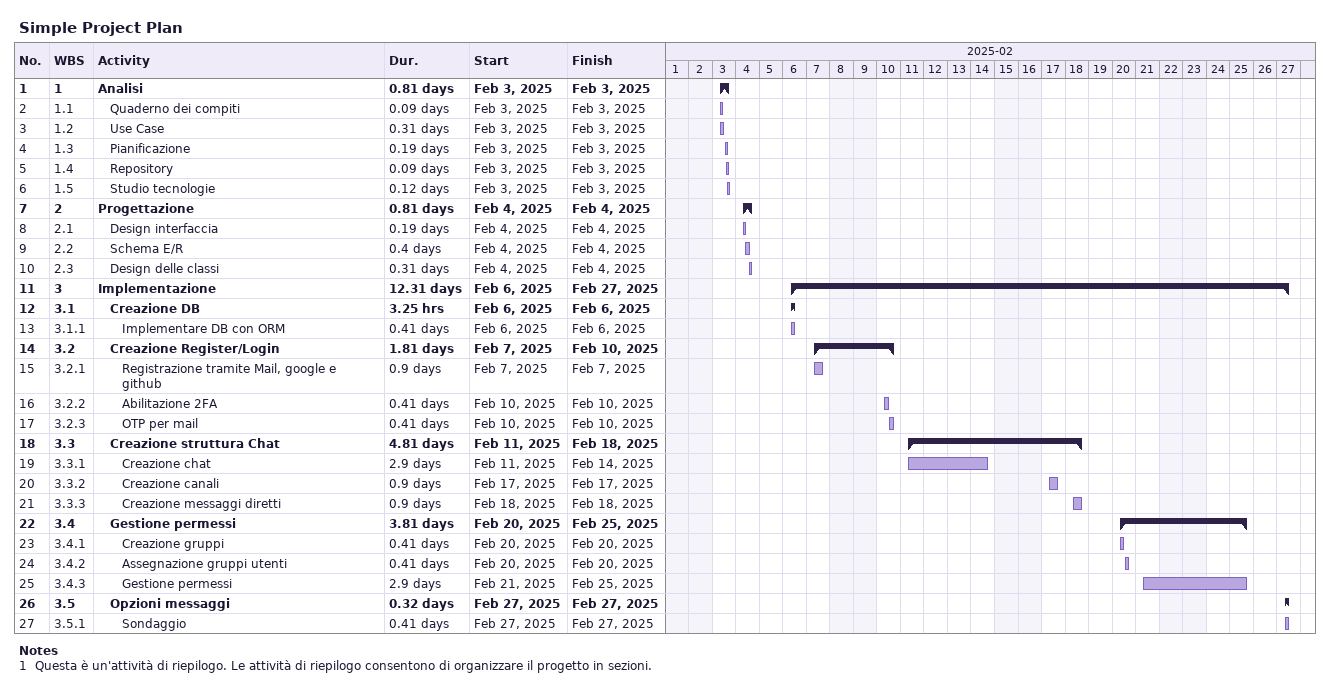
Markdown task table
Simple Project Plan

| ID | WBS | Task | Duration | Start | Finish |
|---|---|---|---|---|---|
| 1 | 1 | **Analisi** | 0.81d | 2025-02-03 | 2025-02-03 |
| 2 | 1.1 | Quaderno dei compiti | 0.09d | 2025-02-03 | 2025-02-03 |
| 3 | 1.2 | Use Case | 0.31d | 2025-02-03 | 2025-02-03 |
| 4 | 1.3 | Pianificazione | 0.19d | 2025-02-03 | 2025-02-03 |
| 5 | 1.4 | Repository | 0.09d | 2025-02-03 | 2025-02-03 |
| 6 | 1.5 | Studio tecnologie | 0.12d | 2025-02-03 | 2025-02-03 |
| 7 | 2 | **Progettazione** | 0.81d | 2025-02-04 | 2025-02-04 |
| 8 | 2.1 | Design interfaccia | 0.19d | 2025-02-04 | 2025-02-04 |
| 9 | 2.2 | Schema E/R | 0.4d | 2025-02-04 | 2025-02-04 |
| 10 | 2.3 | Design delle classi | 0.31d | 2025-02-04 | 2025-02-04 |
| 11 | 3 | **Implementazione** | 12.31d | 2025-02-06 | 2025-02-27 |
| 12 | 3.1 | **Creazione DB** | 3.25h | 2025-02-06 | 2025-02-06 |
| 13 | 3.1.1 | Implementare DB con ORM | 0.41d | 2025-02-06 | 2025-02-06 |
| 14 | 3.2 | **Creazione Register/Login** | 1.81d | 2025-02-07 | 2025-02-10 |
| 15 | 3.2.1 | Registrazione tramite Mail, google e github | 0.9d | 2025-02-07 | 2025-02-07 |
| 16 | 3.2.2 | Abilitazione 2FA | 0.41d | 2025-02-10 | 2025-02-10 |
| 17 | 3.2.3 | OTP per mail | 0.41d | 2025-02-10 | 2025-02-10 |
| 18 | 3.3 | **Creazione struttura Chat** | 4.81d | 2025-02-11 | 2025-02-18 |
| 19 | 3.3.1 | Creazione chat | 2.9d | 2025-02-11 | 2025-02-14 |
| 20 | 3.3.2 | Creazione canali | 0.9d | 2025-02-17 | 2025-02-17 |
| 21 | 3.3.3 | Creazione messaggi diretti | 0.9d | 2025-02-18 | 2025-02-18 |
| 22 | 3.4 | **Gestione permessi** | 3.81d | 2025-02-20 | 2025-02-25 |
| 23 | 3.4.1 | Creazione gruppi | 0.41d | 2025-02-20 | 2025-02-20 |
| 24 | 3.4.2 | Assegnazione gruppi utenti | 0.41d | 2025-02-20 | 2025-02-20 |
| 25 | 3.4.3 | Gestione permessi | 2.9d | 2025-02-21 | 2025-02-25 |
| 26 | 3.5 | **Opzioni messaggi** | 0.32d | 2025-02-27 | 2025-02-27 |
| 27 | 3.5.1 | Sondaggio | 0.41d | 2025-02-27 | 2025-02-27 |

Notes
- 1: Questa è un'attività di riepilogo. Le attività di riepilogo consentono di organizzare il progetto in sezioni.
